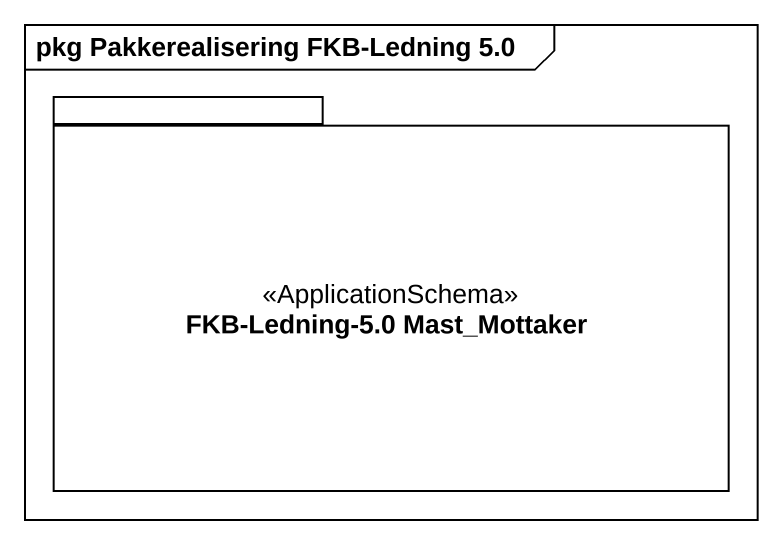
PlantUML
@startuml
mainframe pkg Pakkerealisering FKB-Ledning 5.0
package "FKB-Ledning-5.0 Mast_Mottaker" as FKB_Ledning_5_0_Mast <<ApplicationSchema>> {
}
@enduml
